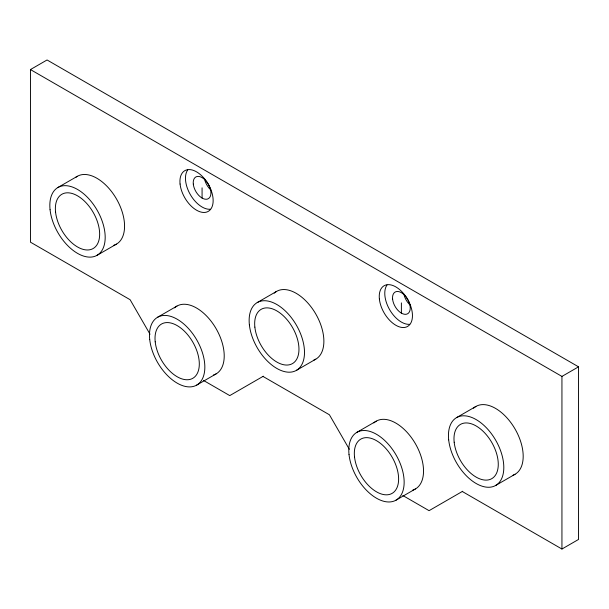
<?xml version="1.0" encoding="UTF-8"?>
<svg xmlns="http://www.w3.org/2000/svg" width="609" height="609" viewBox="0 0 609 609"><rect width="100%" height="100%" fill="white"/><g stroke="black" fill="none" stroke-linecap="round" stroke-linejoin="round"><path stroke-width="0.91" d="M462.284 491.493L561.94 549.029L578.55 539.437L578.55 366.831L47.06 59.971L30.45 69.563L30.45 242.169L130.105 299.704L150.035 334.227M57.931 187.488L77.313 176.305M97.082 255.3L116.464 244.11M157.586 317.266L176.968 306.076M257.242 302.559L276.623 291.376M196.737 385.071L216.111 373.888M263.385 376.187L229.76 395.599L203.513 380.442M296.393 370.371L315.767 359.181M356.897 432.337L376.278 421.146M456.552 417.629L475.934 406.447M30.45 69.563L561.94 376.415L578.55 366.831M396.048 500.141L415.422 488.951M462.688 491.257L429.071 510.669L402.823 495.513M495.703 485.434L515.077 474.251M262.974 376.423L329.416 414.775L349.345 449.297M561.94 376.415L561.94 549.029M401.384 302.901L401.384 313.133M202.074 187.831L202.074 198.062M473.543 408.205A39.151 22.602 60 0 1 514.757 428.492A39.151 22.602 60 0 1 513.067 475.195M410.169 305.063A12.53 7.232 60 0 1 403.904 294.216M210.859 189.993A12.53 7.232 60 0 1 204.594 179.145M274.233 293.142A39.151 22.602 60 0 1 315.447 313.422A39.151 22.602 60 0 1 313.757 360.125M373.888 422.912A39.151 22.602 60 0 1 415.422 443.748A39.151 22.602 60 0 1 412.704 490.138M174.577 307.842A39.151 22.602 60 0 1 216.111 328.677A39.151 22.602 60 0 1 213.394 375.068M75.486 177.577A39.151 22.602 60 0 1 116.776 199.463A39.151 22.602 60 0 1 113.738 245.298M210.379 209.237A23.492 13.558 60 0 1 190.335 194.614A23.492 13.558 60 0 1 187.694 169.934M409.69 324.308A23.492 13.558 60 0 1 389.638 309.684A23.492 13.558 60 0 1 387.004 285.004M448.681 439.858A39.151 22.602 60 0 0 492.978 486.621A39.151 22.602 60 0 0 486.72 428.119A39.151 22.602 60 0 0 448.681 439.858M454.169 442.195A31.318 18.08 60 0 0 489.606 479.603A31.318 18.08 60 0 0 484.604 432.801A31.318 18.08 60 0 0 454.169 442.195M392.607 299.164A12.53 7.232 60 0 0 406.782 314.13A12.53 7.232 60 0 0 404.779 295.411A12.53 7.232 60 0 0 392.607 299.164M254.859 327.124A31.318 18.08 60 0 0 290.303 364.532A31.318 18.08 60 0 0 285.294 317.731A31.318 18.08 60 0 0 254.859 327.124M249.37 324.787A39.151 22.602 60 0 0 293.667 371.551A39.151 22.602 60 0 0 287.41 313.049A39.151 22.602 60 0 0 249.37 324.787M180.074 184.025A23.492 13.558 60 0 0 206.649 212.077A23.492 13.558 60 0 0 202.896 176.975A23.492 13.558 60 0 0 180.074 184.025M379.384 299.095A23.492 13.558 60 0 0 405.959 327.147A23.492 13.558 60 0 0 402.206 292.046A23.492 13.558 60 0 0 379.384 299.095M155.204 341.832A31.318 18.08 60 0 0 190.647 379.24A31.318 18.08 60 0 0 185.638 332.438A31.318 18.08 60 0 0 155.204 341.832M149.715 339.495A39.151 22.602 60 0 0 194.012 386.258A39.151 22.602 60 0 0 187.755 327.756A39.151 22.602 60 0 0 149.715 339.495M354.514 456.902A31.318 18.08 60 0 0 389.95 494.31A31.318 18.08 60 0 0 384.949 447.508A31.318 18.08 60 0 0 354.514 456.902M349.026 454.565A39.151 22.602 60 0 0 393.323 501.329A39.151 22.602 60 0 0 387.065 442.827A39.151 22.602 60 0 0 349.026 454.565M55.556 212.054A31.318 18.08 60 0 0 90.992 249.462A31.318 18.08 60 0 0 85.983 202.66A31.318 18.08 60 0 0 55.556 212.054M50.067 209.724A39.151 22.602 60 0 0 94.357 256.48A39.151 22.602 60 0 0 88.099 197.978A39.151 22.602 60 0 0 50.067 209.724M193.297 184.093A12.53 7.232 60 0 0 207.471 199.059A12.53 7.232 60 0 0 205.469 180.34A12.53 7.232 60 0 0 193.297 184.093"/></g></svg>
